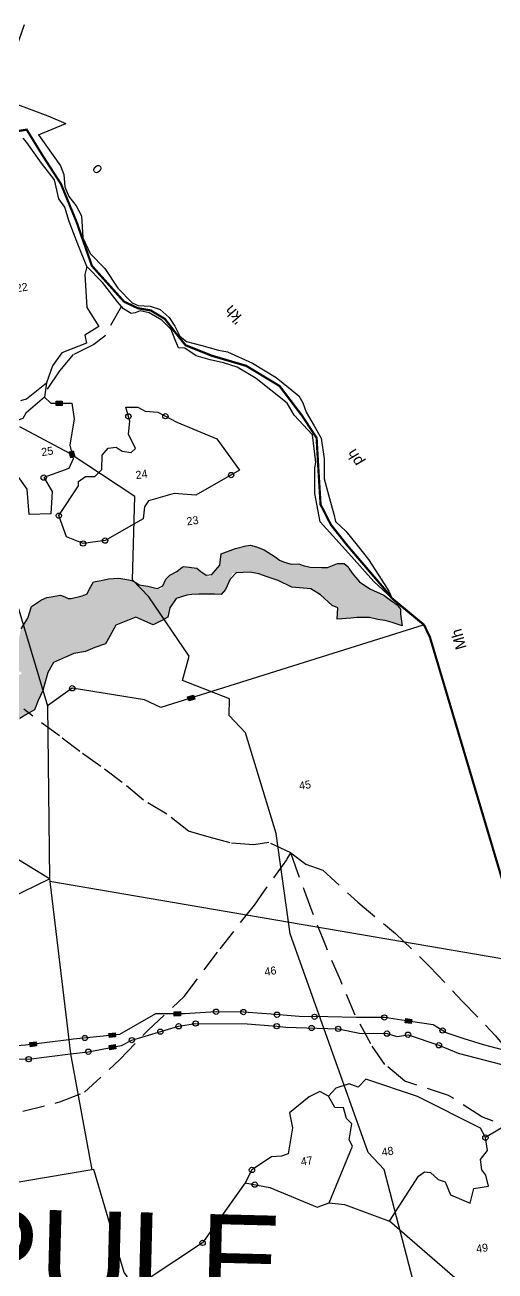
# Model space of a CAD drawing. Header units: metres. Extents: x 306399 to 345774, y 1851529 to 1914552.
# Drawn here: x 316531 to 317077, y 1895964 to 1897410 of the extents above; entities that cross this region are included whole.
import ezdxf

# ---------------------------------------------------------------- set-up
doc = ezdxf.new("R2010")
doc.units = ezdxf.units.M
doc.header["$MEASUREMENT"] = 0
doc.linetypes.add('DASHDOT', pattern=[1, 0.5, -0.25, 0, -0.25])
doc.linetypes.add('DASHED', pattern=[0.75, 0.5, -0.25])
for name, color, linetype in [('LINE_FOOTPATH', 1, 'DASHED'), ('OFF', 1, 'Continuous'), ('POLY_HATCH', 12, 'Continuous'), ('POLY_PARCEL', 6, 'Continuous'), ('POLY_ROAD', 30, 'Continuous'), ('POLY_WATER', 4, 'Continuous'), ('SYM_STONE', 1, 'Continuous'), ('TEXT_MAPOUT', 7, 'Continuous'), ('TEXT_PARCEL', 7, 'Continuous'), ('V_BOUND_LINE', 7, 'Continuous'), ('V_BOUND_STREAM_LINE', 7, 'DASHDOT'), ('VILLAGE BOUNDRY', 5, 'Continuous'), ('VILLAGE NAME', 1, 'Continuous')]:
    doc.layers.add(name, color=color, linetype=linetype)
doc.styles.get("Standard").update_dxf_attribs({"font": 'arial.ttf'})
doc.styles.add('TEXT_MAP', font='')
doc.styles.get('TEXT_MAP').set_extended_font_data('Kruti Dev 050')

# ---------------------------------------------------------------- blocks, each defined once
blk = doc.blocks.new('57485')
at = {"layer": 'VILLAGE BOUNDRY'}
blk.add_lwpolyline([(317184.9, 1896034.6), (317147, 1896170.1), (317127.8, 1896189.6), (317032.5, 1896441.5), (317013.9, 1896557.6), (316975.8, 1896673.8), (316956.6, 1896693.3), (316956.7, 1896712.6), (316901.5, 1896733.1), (316908.7, 1896761.2), (316860.7, 1896829.2), (316841.5, 1896848.6), (316842, 1896945.3), (316764.9, 1896994.1), (316707.1, 1897023.4)], dxfattribs=at)
at = {"layer": 'VILLAGE NAME', "insert": (316013.8, 1896119.9), "char_height": 104.042, "attachment_point": 1, "rotation": 359.6762}
blk.add_mtext_dynamic_manual_height_columns('GANPATIPULE', width=108.17, gutter_width=520.2, heights=[0], dxfattribs=at)
blk = doc.blocks.new('STONE')
blk.add_circle((0, 0), 0.851)
blk = doc.blocks.new('STONESQUAREFILLED')
blk.add_hatch(color=256).paths.add_polyline_path([(0.7, -0.48), (0.7, 0.48), (-0.7, 0.48), (-0.7, -0.48)])
blk.add_lwpolyline([(-0.7, 0.48), (0.7, 0.48), (0.7, -0.48), (-0.7, -0.48)], close=True)
blk = doc.blocks.new('54852')
at = {"layer": 'POLY_HATCH'}
h = blk.add_hatch(dxfattribs=at)
h.set_pattern_fill('ZIGZAG', color=256, style=0)
h.set_pattern_definition([(0, (0, 0), (3.175, 3.175), [3.175, -3.175]), (90, (3.175, 0), (-3.175, 3.175), [3.175, -3.175])])
h.paths.add_polyline_path([(130.02, 227.64), (130.93, 232.33), (133.25, 234.79), (133.84, 237.14), (133.35, 240.08), (133.35, 242.14), (133.25, 245.37), (135.32, 246.79), (135.71, 248.95), (135.52, 249.54), (136.5, 258.36), (139.05, 259.82), (141.7, 262.47), (141.7, 265.51), (141.25, 267.81), (141.25, 270.78), (142.27, 275.72), (144.09, 277.22), (144.78, 278.69), (145.08, 281.23), (145.66, 283.98), (147.14, 286.92), (148.12, 289.07), (150.2, 289.07), (152.53, 288.58), (154.1, 287.7), (155.67, 287.11), (159.89, 288.39), (161.26, 289.56), (165.56, 290.96), (169.41, 289.76), (169.9, 288.09), (172.15, 287.8), (175.1, 288.68), (176.57, 290.25), (179.51, 290.44), (182.16, 289.66), (182.9, 286.27), (183.69, 285.88), (186.3, 285.18), (188.59, 284.12), (190.06, 282.26), (194.38, 281.96), (196.24, 282.84), (197.52, 283.73), (199.78, 285.39), (200.17, 287.35), (201.44, 291.66), (202.52, 294.99), (203.01, 298.32), (204.09, 301.95), (206.45, 304.3), (208.41, 304.79), (211.16, 304.69), (212.53, 304.3), (213.22, 304.11), (214.1, 303.81), (214.39, 302.93), (215.08, 301.46), (215.77, 301.07), (216.45, 301.17), (217.53, 301.56), (217.92, 302.73), (219.91, 304.46), (220.5, 305.53), (224.11, 308.03), (226.78, 307.88), (228.88, 308.08), (229.33, 309.65), (229.63, 313.57), (229.82, 315.63), (231.69, 316.9), (232.96, 318.96), (234.04, 322.58), (231.88, 324.05), (231.49, 328.07), (232.18, 332.28), (234.43, 334.54), (236.81, 334.98), (237.22, 337.05), (237.03, 338.71), (237.81, 341.94), (238.79, 343.81), (239.38, 344.98), (242.92, 346.47), (244.09, 348.41), (245.46, 350.47), (247.13, 354.29), (248.7, 356.35), (251.55, 357.13), (253.51, 357.72), (256.16, 357.72), (258.41, 358.31), (260.87, 358.8), (262.14, 360.36), (263.81, 362.62), (268.52, 363.7), (272.15, 361.44), (274.35, 362.16), (275.63, 362.65), (276.41, 364.71), (278.08, 366.57), (281.11, 367.03), (283.28, 366.76), (288.37, 366.06), (289.36, 366.96), (291.53, 370.36), (295.45, 370), (297.31, 369.31), (299.08, 368.43), (301.43, 367.25), (304.27, 365.29), (308.4, 364.31), (310.36, 362.65), (312.61, 359.91), (313.79, 359.22), (313.3, 356.67), (317.59, 356.4), (320.56, 355.99), (322.33, 355.3), (323.9, 354.81), (325.37, 354.12), (327.53, 353.05), (327.52, 357.2), (327.13, 357.89), (326.64, 358.38), (325.76, 359.16), (324.48, 360.53), (321.54, 362.39), (319.48, 364.26), (318.25, 366.1), (317.37, 368.04), (316.64, 368.86), (315.16, 369.06), (312.81, 368.47), (311.53, 368.66), (308.5, 369.25), (306.53, 370.23), (304.86, 370.43), (302.64, 371.47), (301.53, 372.58), (299.27, 374.54), (297.7, 375.43), (296.43, 376.01), (295.35, 376.01), (292.99, 375.72), (289.56, 375.03), (288.97, 372.58), (286.24, 370.23), (284.69, 371.55), (283.69, 372.67), (280.85, 373.45), (280.46, 373.35), (279.18, 372.57), (277.51, 371.98), (276.43, 371.2), (275.12, 369.15), (273.39, 369.73), (272.21, 370.22), (270.35, 370.81), (269.86, 371.3), (269.07, 371.88), (268.19, 372.28), (266.43, 372.86), (265.94, 372.96), (263.68, 373.16), (260.24, 372.96), (259.07, 371.39), (258.48, 370.51), (257.3, 370.22), (254.26, 369.98), (253.38, 370.61), (252.49, 371.1), (249.11, 370.95), (248.08, 370.71), (245.63, 369.53), (244.45, 367.08), (242.59, 364.93), (240.66, 359.75), (239.39, 356.7), (241.39, 354.97), (239.23, 354.09), (236.78, 353.89), (234.62, 353.5), (232.17, 352.81), (229.71, 351.93), (228.15, 347.72), (226.97, 345.66), (226.77, 344.19), (226.77, 342.04), (227.75, 339.59), (228.54, 338.41), (229.92, 336.85), (227.93, 336), (227.05, 335.31), (225.67, 333.45), (225.28, 331.98), (224.4, 327.96), (224.4, 326.01), (225.28, 325.03), (227.79, 323.43), (227.46, 319.6), (224.99, 318.56), (225.18, 317.29), (225.18, 316.21), (225.18, 313.41), (224.1, 312.88), (223.7, 312.61), (221.26, 312.48), (218.9, 312.19), (217.82, 311.6), (216.94, 310.92), (216.78, 308.33), (214.1, 308.47), (213.51, 308.96), (213.02, 309.25), (210.06, 310.24), (208.7, 313.17), (208.11, 313.66), (206.94, 313.86), (204.87, 313.86), (201.15, 313.07), (199.77, 312.29), (197.71, 311.7), (197.38, 308.79), (196.79, 308.79), (196.3, 306.04), (196.3, 303.98), (196.5, 302.51), (196.69, 300.65), (196.93, 298.08), (196.11, 297.42), (195.03, 296.54), (195.12, 295.26), (195.42, 292.13), (195.76, 289.73), (195.11, 286.47), (192.87, 288.11), (192.28, 288.8), (191.4, 289.39), (189.04, 290.07), (187.08, 293.7), (186.29, 295.36), (183.74, 298.6), (180.15, 298.78), (179.56, 299.27), (179.07, 299.27), (177.9, 298.78), (175.44, 297.61), (173.81, 295.43), (171.72, 296.43), (171.13, 298.49), (169.95, 299.56), (168.48, 299.96), (166.71, 300.74), (164.46, 301.13), (163.28, 301.13), (161.71, 300.64), (159.87, 298.81), (159.65, 298.29), (157.86, 297.06), (154.14, 296.47), (154.55, 299.56), (153.96, 301.13), (152.58, 302.9), (150.03, 303.97), (147.68, 304.66), (145.72, 305.05), (144.54, 304.86), (143.36, 304.46), (141.11, 303.19), (138.16, 300.84), (136.4, 299.86), (135.49, 296.05), (134.34, 293.98), (134.04, 292.02), (133.85, 290.26), (133.94, 287.02), (131.59, 286.24), (127.27, 285.16), (125.9, 283.83), (123.84, 280.99), (122.66, 279.13), (122.37, 276.78), (122.37, 274.53), (122.66, 272.27), (123.45, 270.9), (124.03, 270.02), (124.62, 269.04), (125.41, 267.77), (126.49, 267.18), (130.02, 267.18), (130.41, 265.12), (129.12, 263.4), (125.59, 261.25), (124.02, 257.62), (124.12, 254.98), (125.69, 253.7), (126.28, 251.35), (127.24, 249.99), (125, 249.39), (123.53, 248.61), (121.58, 243.96), (121.37, 242.43), (121.37, 241.36), (121.46, 240.52), (122.35, 238.91), (123.18, 237.87), (121.18, 235.87), (121.18, 235.87), (120.39, 234.79), (119.59, 231.87), (119, 229.32), (119, 224.91), (119.89, 223.74), (121.36, 221.78), (119.69, 220.7), (117.04, 219.62), (115.47, 217.47), (114.59, 214.14), (114.3, 211.78), (115.47, 210.41), (116.22, 206.32), (117.04, 205.12), (115.11, 202.54), (113, 201.23), (112.7, 199.08), (111.33, 197.81), (111.53, 195.75), (112.02, 193.89), (112.51, 192.22), (113.68, 190.95), (113, 189.87), (111.03, 188.5), (109.47, 186.15), (108.97, 182.42), (108.78, 180.86), (110.15, 177.55), (111.62, 175.35), (108.49, 175.1), (107.41, 174.81), (105.74, 173.44), (104.86, 172.46), (104.46, 171.18), (104.36, 168.64), (104.36, 167.26), (104.66, 165.5), (105.23, 163.23), (103.87, 161.87), (101.91, 161.48), (99.46, 160.9), (97.5, 159.52), (95.83, 158.25), (93.67, 155.7), (93.09, 153.88), (93.19, 150.06), (93.19, 146.33), (93.48, 144.57), (94.76, 143.49), (94.56, 141.43), (92.99, 140.16), (91.42, 139.48), (88.28, 136.34), (87.5, 133.69), (87.4, 132.81), (87.5, 131.64), (87.79, 130.07), (88.18, 129.29), (89.64, 125.58), (88.58, 124.88), (86.1, 124.01), (85.32, 123.43), (82.96, 122.06), (81.79, 119.61), (81.79, 117.55), (82.59, 113.72), (81, 113.13), (77.76, 113.73), (76.69, 113.63), (75.61, 112.94), (74.63, 112.26), (71.98, 109.22), (71.39, 105.3), (71, 102.85), (71.29, 100.99), (71.58, 98.54), (72.37, 97.66), (73.14, 94.27), (71.27, 91.8), (70.48, 90.03), (69.99, 87.78), (69.5, 85.92), (69.4, 84.35), (69.3, 82.49), (68.91, 79.74), (68.91, 78.47), (69.3, 77.1), (69.7, 76.8), (70.19, 75.24), (70.98, 72.85), (69.7, 72.59), (67.44, 72.2), (66.75, 71.51), (66.16, 70.53), (65.87, 69.55), (65.87, 68.38), (65.77, 66.22), (66.16, 64.46), (66.95, 62.99), (70.48, 63.68), (74.01, 64.26), (76.56, 65.05), (80.1, 65.14), (81.47, 66.42), (80.69, 67.69), (80.3, 69.75), (79.81, 73.18), (79.51, 74.74), (79.02, 75.92), (78.14, 79.89), (78.14, 84.82), (79.51, 86.6), (80.69, 87.28), (81.98, 88.64), (83.36, 89.33), (83.55, 90.9), (82.77, 92.66), (82.28, 97.27), (81.69, 98.64), (82.28, 101.19), (83.55, 102.07), (86.99, 103.63), (88.56, 103.73), (90.62, 104.03), (91.6, 106.77), (92.6, 112.71), (93.68, 114.67), (95.93, 117.31), (97.9, 118.59), (98.78, 119.17), (99.76, 120.25), (100.06, 122.7), (100.06, 124.56), (100.06, 127.5), (99.96, 129.66), (99.68, 132.26), (101.25, 133.14), (103.11, 134.41), (106.25, 135.49), (108.61, 136.08), (109.2, 137.45), (108.9, 139.61), (108.22, 142.64), (108.61, 146.07), (109.49, 148.42), (110.08, 150.29), (113.53, 153.61), (115.87, 154.69), (116.16, 155.48), (115.49, 159.77), (115, 163.49), (115.41, 168.62), (116.86, 170.64), (119.9, 171.43), (120.79, 172.7), (120.88, 175.64), (120.39, 177.4), (119.9, 180.54), (120.2, 181.42), (120.69, 184.07), (123.24, 186.52), (124.69, 187.96), (124.71, 188.18), (123.74, 190.91), (123.54, 192.28), (123.25, 193.65), (123.87, 198.92), (123.15, 200.8), (124.91, 202.27), (126.48, 203.35), (126.48, 205.21), (125.8, 210.99), (126.19, 213.54), (127.27, 216.09), (130.51, 216.87), (131.78, 219.32), (131.09, 222.85), (130.41, 224.8), (130.41, 226.07)])
at = {"layer": 'LINE_FOOTPATH', "ltscale": 10}
for points in [[(275.53, 433.41), (270.82, 427.29), (268.1, 425.83), (263.22, 424.21), (259.65, 421.06), (255.69, 416.68)], [(227.2, 257.51), (235.74, 258.32), (241.55, 259.69), (250.46, 265.82), (257.69, 271.39), (266.85, 277.73), (276.41, 287.15), (285.47, 295.77), (294.22, 304.84), (295.31, 306.21), (290.72, 309.19), (287.3, 309.19), (282.09, 310.41), (277.66, 312.34), (273.22, 314.36), (268.98, 318.87), (264.23, 322.72), (260.1, 327.39), (255.81, 331.64), (251.63, 335.65), (247.64, 339.8), (240.54, 346.9)]]:
    blk.add_lwpolyline(points, dxfattribs=at)
blk.add_lwpolyline([(295.31, 306.21), (298.28, 303.21), (301.86, 301.26), (308.6, 293), (315.92, 284.81), (322.46, 276.36), (328.61, 267.59), (334.89, 258.75), (340.41, 249.55), (346.35, 238.6), (351.37, 231.98), (338.15, 236.26), (329.13, 241.2), (322.46, 247.05), (313.19, 251.66), (309.25, 256.02), (306.81, 261.09), (304.3, 267.98), (302.19, 276.04), (300.01, 284.36), (297.96, 293.07), (295.91, 302.88)], close=True, dxfattribs=at)
at = {"layer": 'OFF'}
blk.add_lwpolyline([(262.67, 474.28), (269.17, 475.89)], dxfattribs=at)
at = {"layer": 'POLY_HATCH'}
blk.add_lwpolyline([(242.59, 364.93), (244.45, 367.08), (245.63, 369.53), (248.08, 370.71), (249.36, 371), (250.34, 371), (252.49, 371.1), (253.38, 370.61), (254.06, 370.12), (254.75, 370.02), (257.3, 370.22), (258.48, 370.51), (259.07, 371.39), (260.25, 372.96), (262.01, 373.06), (263.68, 373.16), (265.94, 372.96), (266.43, 372.86), (268.19, 372.28), (269.07, 371.88), (269.86, 371.3), (270.35, 370.81), (272.21, 370.22), (273.39, 369.73), (274.27, 369.43), (275.55, 369.83), (276.43, 371.2), (277.51, 371.98), (279.18, 372.57), (280.46, 373.35), (280.85, 373.45), (283.69, 372.67), (284.48, 371.79), (284.87, 371.39), (285.56, 370.81), (286.81, 370.72), (288.97, 372.58), (289.56, 375.03), (292.99, 375.72), (295.35, 376.01), (296.43, 376.01), (297.7, 375.43), (299.27, 374.54), (301.53, 372.58), (301.72, 372.39), (302.41, 371.7), (303.19, 371.21), (304.86, 370.43), (306.53, 370.23), (306.92, 370.04), (307.71, 369.64), (308.39, 369.35), (308.98, 369.15), (311.53, 368.66), (312.81, 368.47), (314.38, 368.86), (315.16, 369.06), (316.64, 368.86), (317.42, 367.98), (317.62, 367.49), (318.11, 366.41), (318.7, 365.43), (319.48, 364.26), (321.54, 362.39), (324.48, 360.53), (325.76, 359.16), (326.64, 358.38), (327.13, 357.89), (327.53, 357.2), (327.72, 356.81), (327.53, 355.73), (327.53, 353.05), (325.37, 354.12), (323.9, 354.81), (322.33, 355.3), (320.56, 355.99), (317.72, 356.38), (316.34, 356.48), (313.3, 356.67), (313.79, 359.22), (312.61, 359.91), (310.36, 362.65), (308.4, 364.31), (304.27, 365.29), (301.43, 367.25), (299.08, 368.43), (297.31, 369.31), (295.45, 370), (292.31, 370.29), (290.74, 369.12), (289.36, 366.96), (288.28, 365.98), (286.81, 366.27), (283.28, 366.76), (281.71, 366.96), (280.63, 366.96), (278.08, 366.57), (276.41, 364.71), (275.63, 362.65), (274.35, 362.16), (272.15, 361.44), (268.52, 363.7), (263.81, 362.62), (262.14, 360.36), (260.87, 358.8), (258.41, 358.31), (256.16, 357.72), (253.51, 357.72), (251.55, 357.13), (248.7, 356.35), (247.13, 354.29), (245.46, 350.47), (244.09, 348.41), (242.91, 346.45), (241.24, 345.77), (239.38, 344.98)], dxfattribs=at)
at = {"layer": 'POLY_PARCEL'}
for points in [[(269.1, 443.38), (268.38, 441.69), (267.76, 434.26), (269.81, 429.61), (266.44, 428.16), (266.54, 426.35), (260.74, 424.96), (258.2, 422.39), (256.31, 418.83)], [(255.4, 415.66), (256.6, 414.13), (261.26, 413.44), (261.29, 409.9), (259.45, 404.21), (259.76, 401.01), (258.48, 399), (252.61, 397.82), (254.03, 394.42), (253.02, 389.49), (248.12, 390.12), (248.57, 395.81), (245.69, 401.43), (245.66, 405.39), (246.8, 407.33), (245.48, 410.13)], [(232.62, 393.35), (232.94, 390.99), (241.04, 380.61), (245.95, 346.9)], [(240.71, 308.34), (184.4, 355.34), (183.48, 354.9)], [(332.42, 352.57), (271.1, 342.8), (267.72, 345.08), (252.04, 349.99), (245.95, 346.9)], [(245.95, 346.9), (240.71, 308.34)], [(150.42, 278.72), (170.03, 283.03), (170.6, 284.26), (191.92, 293.13), (212.27, 299.34), (240.71, 308.34)], [(240.69, 307.73), (239.75, 271.88)], [(240.71, 308.34), (240.69, 307.73)], [(344.27, 273.86), (240.69, 307.73)], [(239.75, 271.88), (239.66, 268.67)], [(239.66, 268.67), (240.64, 242.18)], [(329.26, 236.43), (328.46, 238.74), (315.49, 247.83), (304.6, 253.35), (302.58, 251.86), (300.68, 252.89), (297.63, 252.32), (295.72, 250.82)], [(295.72, 250.82), (293.94, 252.09), (291.34, 251.28), (286.45, 248.4), (286.62, 244.95), (284.83, 239.31), (283.28, 238.97), (281.03, 239.2), (276.25, 236.89), (274.34, 234.25)], [(292.35, 227.02), (299.37, 238.88), (298.87, 240.44), (299.99, 243.9), (298.97, 245.28), (298.66, 247.7), (296.74, 248.07), (295.72, 250.82)], [(240.64, 242.18), (138, 240)], [(245.01, 217.18), (244.44, 218.25), (241.09, 242.19), (240.64, 242.18)], [(346.97, 243.74), (329.26, 236.43)], [(305.18, 220.95), (313.1, 230.08), (314.58, 230.8), (315.92, 230.46), (317.35, 228.67), (318.89, 227.94), (319.59, 224.83), (323.7, 222.35), (325.04, 225.51), (328.37, 225.51), (328.11, 228.08), (327.4, 229.35), (327.47, 231.73), (329.35, 233.53), (329.26, 236.43)], [(274.34, 234.25), (262.88, 222.28), (249.08, 215.86), (246.68, 214.1)], [(274.34, 234.25), (279.64, 232.43), (289.52, 226.45), (292.35, 227.02)], [(292.35, 227.02), (295.73, 226.14), (305.18, 220.95)], [(365.16, 151.23), (305.18, 220.95)]]:
    blk.add_lwpolyline(points, dxfattribs=at)
blk.add_lwpolyline([(254.73, 388.85), (260.08, 394.85), (260.24, 395.84), (261.93, 396.66), (264.03, 396.41), (265.8, 397.73), (266.33, 400.93), (267.94, 402.25), (269.71, 402.25), (270.9, 401.1), (272.92, 400.52), (273.95, 401.26), (272.92, 404.72), (273.62, 407.59), (273.16, 410.8), (275.84, 410.39), (277.36, 409.24), (280.12, 408.66), (284.03, 405.78), (292.38, 400.77), (296.45, 393.04), (285.88, 388.93), (281.15, 390), (275.18, 389.18), (274.07, 388.03), (273.37, 385.4), (264.19, 381.78), (259.19, 381.86), (255.72, 383.92)], close=True, dxfattribs=at)
at = {"layer": 'POLY_ROAD'}
for points in [[(250.04, 415.69), (251.35, 415.93), (256.31, 418.83)], [(256.31, 418.83), (255.4, 415.66)], [(255.4, 415.66), (250.77, 412.76), (249.86, 411.68), (246.25, 410.94), (245.48, 410.13)], [(239.75, 271.88), (229.92, 272.1), (221.01, 272.73), (210.67, 273.64), (204.09, 273.25), (193.99, 272.34), (183.95, 271.67), (178.59, 271.1), (169.89, 274.43), (160.43, 277.44), (150.42, 278.72)], [(149.21, 275.21), (159.77, 273.8), (179.96, 267.37), (196.52, 269.36), (203.88, 269.85), (210.68, 269.67), (220.2, 269.91), (226.25, 269.52), (230.18, 268.88), (239.66, 268.67)], [(350.52, 245.2), (350.13, 245.77), (347.17, 248.98), (344.17, 251.53), (340.33, 253.5), (336.25, 255.29), (331.92, 257.17), (327.77, 259.14), (323.99, 261.06), (321.33, 263.27), (316.43, 264.76), (310.73, 266.49), (304.43, 267.43), (298.13, 268.46), (291.76, 269.49), (285.64, 270.91), (279.52, 272.31), (273.44, 273.28), (266.34, 273.86), (259.92, 274.77), (251.24, 271.4), (240.84, 271.85), (239.75, 271.88)], [(239.66, 268.67), (243.7, 268.58), (251.32, 268.88), (253.78, 269.73), (264.64, 271.28), (268.5, 271.34), (279.99, 269.55), (286.47, 268.09), (288.45, 267.55), (300.06, 265.48), (304.67, 263.82), (310.78, 262.82), (312.89, 261.87), (315.42, 261.87), (321.96, 258.51), (325.96, 256.14), (335.35, 252.17), (341.68, 248.89), (343.4, 247.29), (346.13, 244.28), (346.97, 243.74)]]:
    blk.add_lwpolyline(points, dxfattribs=at)
at = {"layer": 'POLY_WATER'}
for points in [[(263.12, 499.21), (257.92, 489.29), (254.98, 483.89), (265.35, 478.18), (269.17, 475.89)], [(269.1, 443.38), (267.82, 448.68), (266.7, 453.98), (266.16, 457.35), (265.09, 459.38), (264.75, 463.74), (262.44, 467.84), (259.81, 472.98), (259.16, 474.07)], [(262.67, 474.28), (266.57, 466.65), (267.02, 464.62), (266.83, 461.82), (267.38, 459.53), (268.76, 457.25), (269.62, 454.86), (269.17, 449.87), (270.29, 446.19), (273.07, 442.34), (275.28, 437.56), (278.01, 433.83), (279.29, 433.05), (281.91, 432.48), (284.02, 431.44), (285.81, 429.36), (286.78, 427.18), (287.53, 424.84), (288.86, 423.44), (292.11, 422.04), (295.67, 420.48), (297.62, 419.8), (302.85, 416.46), (307.65, 412.48), (312.05, 407.65), (312.7, 405.94), (313.19, 403.76), (314.52, 400.43), (315.64, 397.47), (315.66, 392.8), (315.01, 388.33), (315.56, 383.81), (316, 380.13), (316.08, 378.46), (318.08, 376.02), (320.13, 372.54), (322.19, 368.91), (323.98, 365.07), (325.67, 361.22), (326.17, 359.51)], [(326.17, 359.51), (322.66, 363.87), (317.95, 371.04), (312.67, 378.93), (312.39, 385.37), (313.24, 391.14), (313.63, 392.23), (313.82, 398.51), (310.36, 403.5), (309.24, 406.4), (303.13, 412.9), (299.31, 416.01), (296.37, 417.47), (293.54, 418.56), (290.55, 419.91), (288.28, 421.98), (286.85, 422.3), (286.36, 424.17), (285.81, 426.61), (284.02, 429), (281.5, 431.02), (279.5, 431.75), (278.38, 431.49), (277.47, 431.44), (275.93, 432.79), (274.82, 434.5), (272.09, 439.28), (269.1, 443.38)]]:
    blk.add_lwpolyline(points, dxfattribs=at)
at = {"layer": 'V_BOUND_LINE', "const_width": 0.5}
for points in [[(326.17, 359.51), (332.42, 352.57)], [(332.42, 352.57), (333.33, 349.65), (344.27, 273.86)]]:
    blk.add_lwpolyline(points, dxfattribs=at)
at = {"layer": 'V_BOUND_STREAM_LINE', "ltscale": 10, "const_width": 0.5}
blk.add_lwpolyline([(247.1, 475.63), (260.23, 475.81), (262.92, 469.52), (266.07, 462.6), (268.31, 453.57), (270.27, 443.36), (276.25, 434.34), (279.14, 432.41), (281.87, 431.53), (284.75, 429.19), (286.55, 425.97), (288.5, 422.64), (294.04, 419.42), (301.35, 416.04), (308.09, 410.48), (312.17, 403.05), (314.64, 397.7), (313.99, 390.43), (313.34, 382.74), (314.98, 377.9), (317.92, 372.81), (321.38, 367.3), (324.94, 361.64), (326.17, 359.51)], dxfattribs=at)
at = {"layer": 'SYM_STONE'}
for p, rotation in [((258.48, 413.85), 351.5218489883123), ((259.66, 402.07), 95.59442497026261)]:
    blk.add_blockref('STONESQUAREFILLED', p, dxfattribs=dict(at, rotation=rotation))
at = {"layer": 'SYM_STONE', "xscale": 0.7, "yscale": 0.7, "zscale": 0.7}
for p in [(273.46, 408.66), (281.7, 407.49), (252.61, 397.82), (294.4, 392.24), (254.73, 388.85), (259.19, 381.86), (264.19, 381.78)]:
    blk.add_blockref('STONE', p, dxfattribs=at)
at = {"layer": 'SYM_STONE', "ltscale": 10, "xscale": 0.7, "yscale": 0.7, "zscale": 0.7}
for p in [(252.04, 349.99), (243.38, 271.74), (273.44, 273.28), (279.52, 272.31), (230.18, 268.88), (243.7, 268.58), (253.78, 269.73), (260.39, 270.68), (264.64, 271.28), (268.5, 271.34), (286.91, 270.62), (295.2, 268.93), (286.47, 268.09), (294.17, 266.53), (310.73, 266.49), (300.06, 265.48), (310.78, 262.82), (315.42, 261.87), (323.25, 261.67), (321.96, 258.51), (276.25, 236.89), (329.26, 236.43), (276.38, 233.55), (262.88, 222.28)]:
    blk.add_blockref('STONE', p, dxfattribs=at)
at = {"layer": 'SYM_STONE', "ltscale": 10}
for p, rotation in [((278.21, 343.93), 189.0533601072216), ((231.69, 272.06), 358.7268398626825), ((249.57, 271.47), 357.4955263735628), ((264.76, 274.08), 353.4367236374516), ((249.23, 268.8), 2.278557416231995), ((315.98, 264.89), 343.1367330404775)]:
    blk.add_blockref('STONESQUAREFILLED', p, dxfattribs=dict(at, rotation=rotation))
at = {"layer": 'TEXT_MAPOUT', "ltscale": 10, "style": 'TEXT_MAP'}
for s, rotation, p in [('o', 122.6939, (275.97, 464.46)), ("'kh", 122.6939, (302.44, 426.75)), ('Mh', 97.2649, (341.18, 346.08))]:
    blk.add_text(s, height=2.5, rotation=rotation, dxfattribs=at).set_placement(p)
at = {"layer": 'TEXT_MAPOUT', "style": 'TEXT_MAP'}
blk.add_text('ph', height=2.5, rotation=112.3508, dxfattribs=at).set_placement((324.35, 390.79))
at = {"layer": 'TEXT_PARCEL', "style": 'TEXT_MAP'}
for s, p in [('22', (252.61, 439.96)), ('25', (252.91, 402.65)), ('24', (273.14, 394.43)), ('23', (282.97, 382.45)), ('45', (299.33, 319.94)), ('46', (285.54, 279.67)), ('47', (287.39, 236.22)), ('48', (305.7, 235.69)), ('49', (323.56, 211.06))]:
    blk.add_text(s, height=1.8, dxfattribs=at).set_placement(p)

msp = doc.modelspace()

# ---------------------------------------------------------------- block references
at = {"xscale": 5.157583570103581, "yscale": 5.157583570103581, "zscale": 5.157583570103581, "rotation": 8.381546039145885}
msp.add_blockref('54852', (315563, 1894664.8), dxfattribs=at)
at = {"layer": 'VILLAGE BOUNDRY', "rotation": 358.8738758728772}
msp.add_blockref('57485', (-37403.7, 6510.7), dxfattribs=at)

doc.saveas('drawing.dxf')
